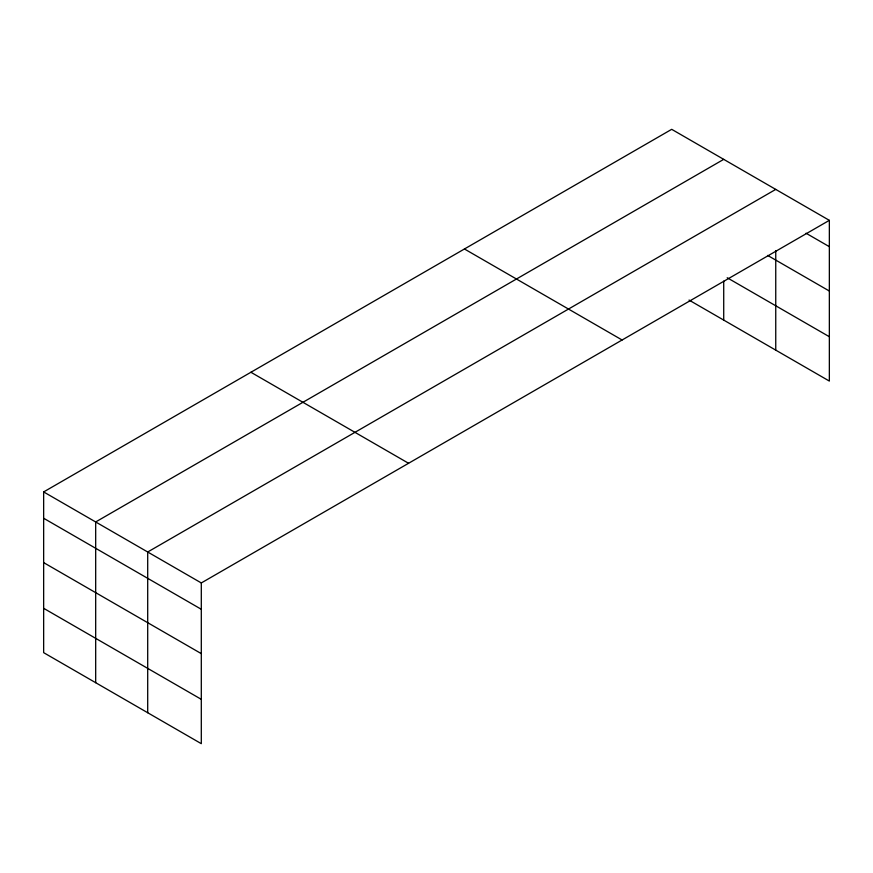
<?xml version="1.0" encoding="UTF-8"?>
<svg xmlns="http://www.w3.org/2000/svg" width="873" height="873" viewBox="0 0 873 873"><rect width="100%" height="100%" fill="white"/><g stroke="black" fill="none" stroke-linecap="round" stroke-linejoin="round"><path stroke-width="1.31" d="M829.35 220.345L671.697 129.324L43.65 491.925L43.65 652.655L201.303 743.676L201.303 582.946L829.35 220.345L829.35 381.075L689.037 300.072M775.748 250.682L775.748 350.128M723.717 159.355L95.681 521.956L95.681 682.697M775.748 189.397L147.701 551.998L147.701 712.728M806.041 233.222L829.35 246.677M767.651 255.418L829.35 291.036M727.187 277.745L829.35 336.727M464.436 248.98L622.1 340.001M250.9 372.258L408.564 463.279M43.65 491.925L201.303 582.946M43.65 518.256L201.303 609.278M43.65 562.616L201.303 653.637M43.65 608.306L201.303 699.328M723.717 281.117L723.717 320.096"/></g></svg>
